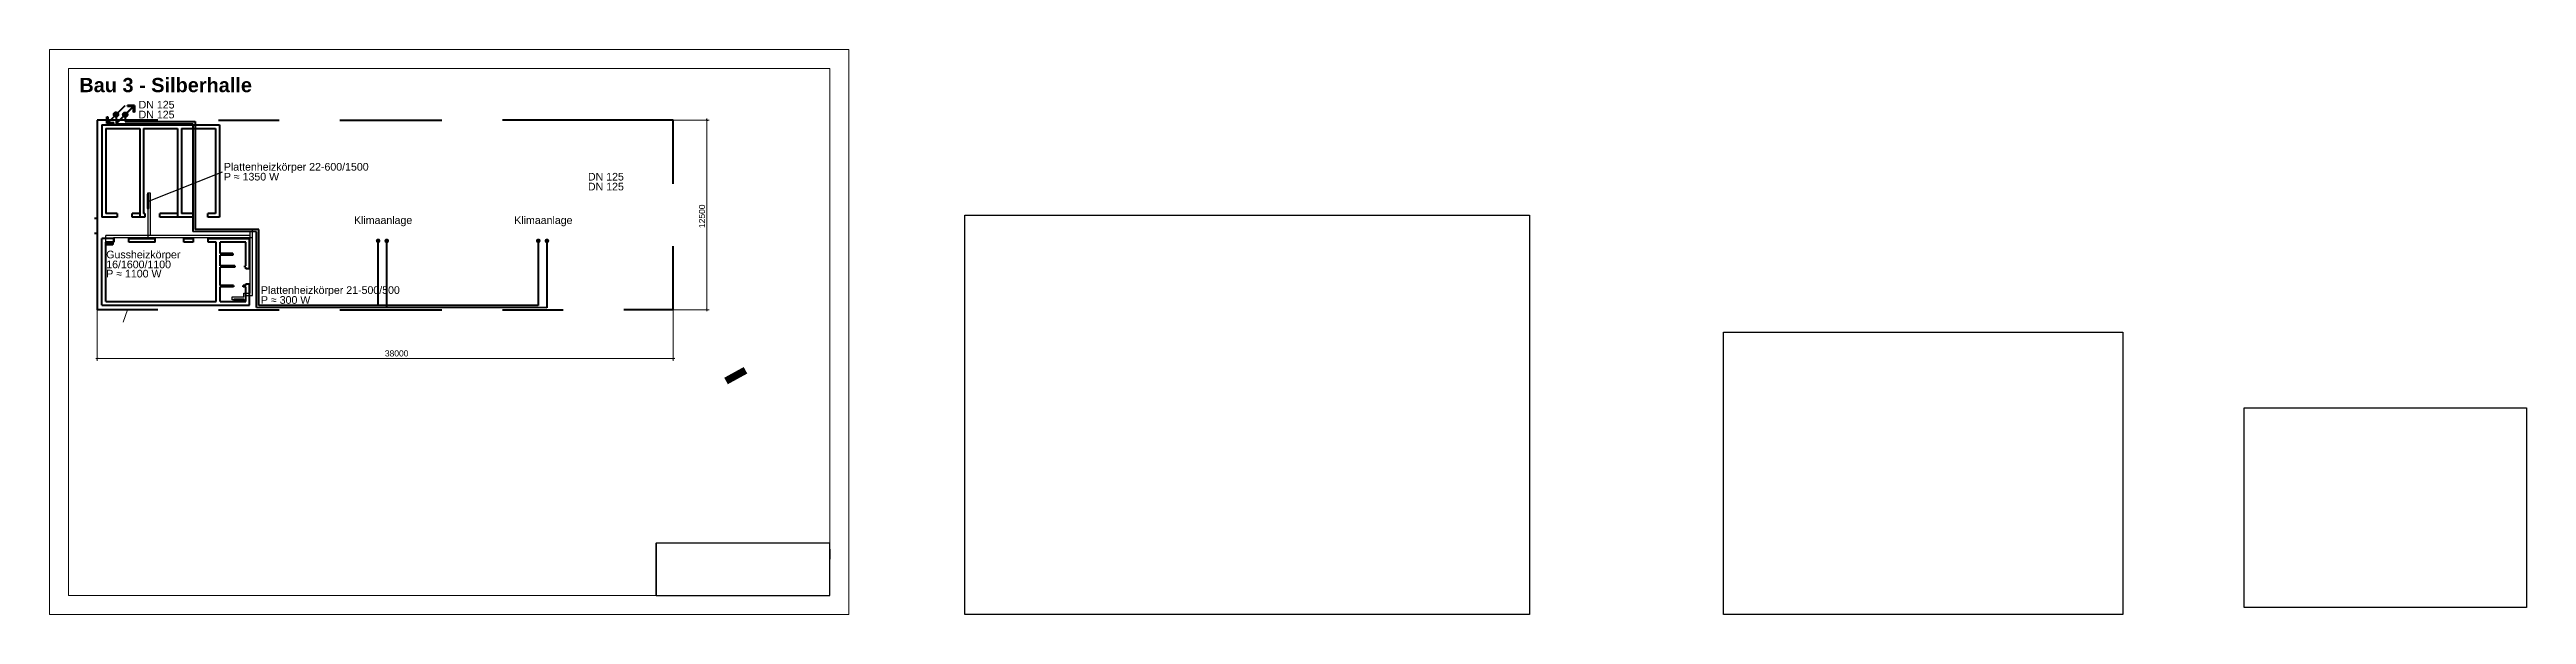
# Paper-space layout 'Silberhalle' of a CAD drawing. Header units: millimetres. Extents: x 962 to 3568, y -16 to 578.
# The model-space entities are those that its viewports show. They can reach past a viewport. Long polylines and large blocks are cut down to what shows.
import ezdxf

# ---------------------------------------------------------------- set-up
doc = ezdxf.new("R2010")
doc.units = ezdxf.units.MM
doc.header["$LTSCALE"] = 100
doc.header["$MEASUREMENT"] = 0
doc.linetypes.add('ACISOTGL', pattern=[3, 2, -1])
doc.layers.get('0').update_dxf_attribs({"lineweight": 13, "plot": 0})
doc.layers.get('Defpoints').update_dxf_attribs({"lineweight": 13})
for name, color, linetype, lineweight in [('A0_Grundriß', 7, 'Continuous', 40), ('AM_BOR', 7, 'Continuous', 30), ('Ausschnitte', 250, 'Continuous', 20), ('Box', 7, 'Continuous', 13), ('Heiz Wasser +50 -Heizkörper Rücklauff', 241, 'Continuous', 30), ('Heiz Wasser +60 -Heizkörper Vorlauf', 6, 'Continuous', 30), ('Heiz Wasser +70 Klima R (luftung)', 242, 'Continuous', 40), ('Heiz Wasser +70 Prozess R', 242, 'Continuous', 40), ('Heiz Wasser +90 Prozess V', 41, 'Continuous', 40), ('HEIZUNG VORLAUF', 1, 'Continuous', 60), ('Legend', 7, 'Continuous', 30)]:
    doc.layers.add(name, color=color, linetype=linetype, lineweight=lineweight)
doc.layers.add('Rahmen', color=7, linetype='Continuous', lineweight=30, plot=False)
doc.styles.add('ARIAL', font='arial.ttf')
doc.dimstyles.new('CT Mondelez', dxfattribs={"dimtxt": 400, "dimasz": 120, "dimexe": 150, "dimexo": 0, "dimgap": 0, "dimtad": 1, "dimdec": 0, "dimtxsty": 'ARIAL', "dimblk": 'ARCHTICK', "dimcen": 250, "dimdle": 100, "dimclrd": 7, "dimclre": 7, "dimclrt": 7, "dimadec": 1, "dimazin": 3, "dimtfac": 1, "dimtdec": 0, "dimtmove": 2, "dimatfit": 3, "dimldrblk": 'ARCHTICK', "dimfxl": 10000, "dimfxlon": 1, "dimtolj": 2, "dimlwd": 15, "dimlwe": 9})

# ---------------------------------------------------------------- blocks, each defined once
blk = doc.blocks.new('_ArchTick')
at = {"color": 0, "linetype": 'ByBlock', "const_width": 0.15}
blk.add_lwpolyline([(-0.5, -0.5), (0.5, 0.5)], dxfattribs=at)
blk = doc.blocks.new('*D150')
at = {"layer": 'A0_Grundriß', "color": 7, "linetype": 'ACISOTGL', "lineweight": 9, "transparency": 16777216}
for p, q in [((-1398430, -2069418), (-1401804, -2069418)), ((-1398430, -2107418), (-1401804, -2107418))]:
    blk.add_line(p, q, dxfattribs=at)
at = {"layer": 'A0_Grundriß', "color": 7, "linetype": 'Continuous', "lineweight": 15, "transparency": 16777216}
blk.add_line((-1401654, -2069318), (-1401654, -2107518), dxfattribs=at)
at = {"layer": 'Defpoints', "color": 0, "transparency": 16777216}
for p in [(-1398430, -2069418), (-1401654, -2107418), (-1398430, -2107418)]:
    blk.add_point(p, dxfattribs=at)
at = {"layer": 'A0_Grundriß', "color": 7, "lineweight": 15, "transparency": 16777216, "xscale": 120, "yscale": 120, "zscale": 120}
for p, rotation in [((-1401654, -2069418), 90), ((-1401654, -2107418), 270)]:
    blk.add_blockref('_ArchTick', p, dxfattribs=dict(at, rotation=rotation))
at = {"layer": 'A0_Grundriß', "color": 7, "transparency": 16777216, "insert": (-1401312, -2089166), "char_height": 400, "attachment_point": 5, "rotation": 270, "style": 'ARIAL'}
blk.add_mtext('\\A2;38000', dxfattribs=at)
blk = doc.blocks.new('*D151')
at = {"layer": 'A0_Grundriß', "color": 7, "linetype": 'ACISOTGL', "lineweight": 9, "transparency": 16777216}
for p, q in [((-1398430, -2107418), (-1398430, -2109792)), ((-1385930, -2107418), (-1385930, -2109792))]:
    blk.add_line(p, q, dxfattribs=at)
at = {"layer": 'A0_Grundriß', "color": 7, "linetype": 'Continuous', "lineweight": 15, "transparency": 16777216}
blk.add_line((-1385830, -2109642), (-1398530, -2109642), dxfattribs=at)
at = {"layer": 'Defpoints', "color": 0, "transparency": 16777216}
for p in [(-1398430, -2107418), (-1385930, -2107418), (-1398430, -2109642)]:
    blk.add_point(p, dxfattribs=at)
at = {"layer": 'A0_Grundriß', "color": 7, "lineweight": 15, "transparency": 16777216, "xscale": 120, "yscale": 120, "zscale": 120, "rotation": 180}
blk.add_blockref('_ArchTick', (-1398430, -2109642), dxfattribs=at)
at = {"layer": 'A0_Grundriß', "color": 7, "lineweight": 15, "transparency": 16777216, "xscale": 120, "yscale": 120, "zscale": 120}
blk.add_blockref('_ArchTick', (-1385930, -2109642), dxfattribs=at)
at = {"layer": 'A0_Grundriß', "color": 7, "transparency": 16777216, "insert": (-1392268, -2109315), "char_height": 400, "attachment_point": 5, "style": 'ARIAL'}
blk.add_mtext('\\A2;12500', dxfattribs=at)

msp = doc.modelspace()

# ---------------------------------------------------------------- hatches: boundary and pattern name
at = {"layer": 'Heiz Wasser +60 -Heizkörper Vorlauf'}
h = msp.add_hatch(color=256, dxfattribs=at)
h.dxf.hatch_style = 1
h.paths.add_polyline_path([(-1394157.5, -2070435.1), (-1394047.5, -2070435.1), (-1394047.5, -2070029.4), (-1394157.5, -2070029.4)])
h = msp.add_hatch(color=256, dxfattribs=at)
h.dxf.hatch_style = 1
h.paths.add_polyline_path([(-1391746.3, -2072700), (-1391746.3, -2072810), (-1390821.3, -2072810), (-1390821.3, -2072700)])
h = msp.add_hatch(color=256, dxfattribs=at)
h.dxf.hatch_style = 1
h.paths.add_polyline_path([(-1397728.3, -2078414.9), (-1397838.3, -2078414.9), (-1397838.3, -2079089.9), (-1397728.3, -2079089.9)])
at = {"layer": 'Heiz Wasser +70 Prozess R'}
h = msp.add_hatch(color=256, dxfattribs=at)
h.dxf.hatch_style = 1
h.paths.add_polyline_path([(-1385449.6, -2070752.8, -0.02358334), (-1385459.6, -2070762.8), (-1384964.6, -2071257.9), (-1384954.6, -2071247.9)])
h.paths.add_polyline_path([(-1386111.6, -2070100.8), (-1385711.6, -2070100.8), (-1385711.6, -2070050.8), (-1386161.6, -2070050.8), (-1386161.6, -2070500.8), (-1386111.6, -2070500.8)])
h.paths.add_polyline_path([(-1386111.6, -2070110.8), (-1385671.5, -2070550.9, -0.02358334), (-1385661.5, -2070540.9), (-1386101.6, -2070100.8), (-1386111.6, -2070100.8)])
h = msp.add_hatch(color=256, dxfattribs=at)
h.dxf.hatch_style = 1
h.paths.add_polyline_path([(-1385560.6, -2070501.8, 0.19891237), (-1385666.7, -2070545.7), (-1385454.5, -2070757.9, 0.66817864)])
h.paths.add_polyline_path([(-1385666.7, -2070545.7, 0.66817864), (-1385560.6, -2070801.8, 0.19891237), (-1385454.5, -2070757.9)])
h = msp.add_hatch(color=256, dxfattribs=at)
h.dxf.hatch_style = 1
h.paths.add_polyline_path([(-1393891.8, -2088360.3, 0.19891237), (-1393997.8, -2088404.2), (-1393785.7, -2088616.4, 0.66817864)])
h.paths.add_polyline_path([(-1393997.8, -2088404.2, 0.66817864), (-1393891.8, -2088660.3, 0.19891237), (-1393785.7, -2088616.4)])
h = msp.add_hatch(color=256, dxfattribs=at)
h.dxf.hatch_style = 1
h.paths.add_polyline_path([(-1393891.8, -2098931.2, 0.19891237), (-1393997.8, -2098975.2), (-1393785.7, -2099187.3, 0.66817864)])
h.paths.add_polyline_path([(-1393997.8, -2098975.2, 0.66817864), (-1393891.8, -2099231.2, 0.19891237), (-1393785.7, -2099187.3)])
at = {"layer": 'Heiz Wasser +90 Prozess V'}
h = msp.add_hatch(color=256, dxfattribs=at)
h.dxf.hatch_style = 1
h.paths.add_polyline_path([(-1385676.2, -2071158.1, -0.02358334), (-1385666.2, -2071148.1), (-1386161.3, -2070653), (-1386171.3, -2070663)])
h.paths.add_polyline_path([(-1385014.2, -2071810.1), (-1385414.2, -2071810.1), (-1385414.2, -2071860.1), (-1384964.2, -2071860.1), (-1384964.2, -2071410.1), (-1385014.2, -2071410.1)])
h.paths.add_polyline_path([(-1385014.2, -2071800.1), (-1385454.3, -2071360, -0.02358334), (-1385464.3, -2071370), (-1385024.2, -2071810.1), (-1385014.2, -2071810.1)])
h = msp.add_hatch(color=256, dxfattribs=at)
h.dxf.hatch_style = 1
h.paths.add_polyline_path([(-1385565.2, -2071409, 0.19891237), (-1385459.1, -2071365.1), (-1385671.3, -2071153, 0.66817864)])
h.paths.add_polyline_path([(-1385459.1, -2071365.1, 0.66817864), (-1385565.2, -2071109, 0.19891237), (-1385671.3, -2071153)])
h = msp.add_hatch(color=256, dxfattribs=at)
h.dxf.hatch_style = 1
h.paths.add_polyline_path([(-1393886.4, -2087792, 0.19891237), (-1393992.5, -2087835.9), (-1393780.3, -2088048.1, 0.66817864)])
h.paths.add_polyline_path([(-1393992.5, -2087835.9, 0.66817864), (-1393886.4, -2088092, 0.19891237), (-1393780.3, -2088048.1)])
h = msp.add_hatch(color=256, dxfattribs=at)
h.dxf.hatch_style = 1
h.paths.add_polyline_path([(-1393886.4, -2098362.9, 0.19891237), (-1393992.5, -2098406.8), (-1393780.3, -2098619, 0.66817864)])
h.paths.add_polyline_path([(-1393992.5, -2098406.8, 0.66817864), (-1393886.4, -2098662.9, 0.19891237), (-1393780.3, -2098619)])
at = {"layer": 'HEIZUNG VORLAUF'}
h = msp.add_hatch(color=256, dxfattribs=at)
h.dxf.hatch_style = 1
h.paths.add_polyline_path([(-1402914.5, -2110780.5), (-1403342.1, -2111015.4), (-1402637, -2112299.1), (-1402209.4, -2112064.2)])
h.paths.add_polyline_path([(-1403088.1, -2111302.4), (-1402722.3, -2111970.6), (-1402466.4, -2111830.5), (-1402832.2, -2111162.3)], flags=24)

# ---------------------------------------------------------------- linework, layer by layer
at = {"layer": 'A0_Grundriß'}
for p, q in [((-1385929.7, -2069418), (-1398429.7, -2069418)), ((-1398429.7, -2073418), (-1398429.7, -2069418)), ((-1398129.7, -2069718), (-1393729.7, -2069718)), ((-1398129.7, -2069718), (-1398129.7, -2079468)), ((-1397879.7, -2069968), (-1393979.7, -2069968)), ((-1397879.7, -2069968), (-1397879.7, -2077268)), ((-1393979.7, -2070501.6), (-1393979.7, -2069968)), ((-1393729.7, -2070501.6), (-1393979.7, -2070501.6)), ((-1393729.7, -2070501.6), (-1393729.7, -2069718)), ((-1393393.1, -2069335.8), (-1393393.1, -2069238.1)), ((-1392393.1, -2069238.1), (-1392393.1, -2069335.8)), ((-1386229.7, -2069718), (-1392329.7, -2069718)), ((-1392329.7, -2070718), (-1392329.7, -2069718)), ((-1386479.7, -2069968), (-1392079.7, -2069968)), ((-1392079.7, -2070718), (-1392079.7, -2069968)), ((-1386479.7, -2069968), (-1386479.7, -2072218)), ((-1386229.7, -2069718), (-1386229.7, -2077468)), ((-1385929.7, -2073418), (-1385929.7, -2069418)), ((-1393979.7, -2071501.6), (-1393729.7, -2071501.6)), ((-1393979.7, -2073243.1), (-1393979.7, -2071501.6)), ((-1393729.7, -2071501.6), (-1393729.7, -2073243.1)), ((-1392079.7, -2070718), (-1392329.7, -2070718)), ((-1392329.7, -2071718), (-1392079.7, -2071718)), ((-1392329.7, -2072543), (-1392329.7, -2071718)), ((-1392079.7, -2072218), (-1392079.7, -2071718)), ((-1393979.7, -2073243.1), (-1393729.7, -2073243.1)), ((-1392079.7, -2072218), (-1392329.7, -2072218)), ((-1392079.7, -2072543), (-1392329.7, -2072543)), ((-1392329.7, -2075718), (-1392329.7, -2073543)), ((-1392329.7, -2073543), (-1392079.7, -2073543)), ((-1386479.7, -2072218), (-1392079.7, -2072218)), ((-1386479.7, -2072468), (-1392079.7, -2072468)), ((-1392079.7, -2072543), (-1392079.7, -2072468)), ((-1392079.7, -2074718), (-1392079.7, -2073543)), ((-1386479.7, -2072468), (-1386479.7, -2074718)), ((-1393979.7, -2075734.8), (-1393979.7, -2075118.1)), ((-1393979.7, -2075118.1), (-1393729.7, -2075118.1)), ((-1393729.7, -2075118.1), (-1393729.7, -2075734.8)), ((-1392079.7, -2074718), (-1392329.7, -2074718)), ((-1386479.7, -2074718), (-1392079.7, -2074718)), ((-1386479.7, -2074968), (-1392079.7, -2074968)), ((-1392079.7, -2075718), (-1392079.7, -2074968)), ((-1386479.7, -2074968), (-1386479.7, -2077218)), ((-1393729.7, -2075734.8), (-1393979.7, -2075734.8)), ((-1393979.7, -2076734.8), (-1393729.7, -2076734.8)), ((-1393979.7, -2077268), (-1393979.7, -2076734.8)), ((-1393729.7, -2076734.8), (-1393729.7, -2079468)), ((-1392079.7, -2075718), (-1392329.7, -2075718)), ((-1392329.7, -2077468), (-1392329.7, -2076718)), ((-1392329.7, -2076718), (-1392079.7, -2076718)), ((-1392079.7, -2077218), (-1392079.7, -2076718)), ((-1398429.7, -2077418), (-1398429.7, -2081418)), ((-1397879.7, -2077268), (-1393979.7, -2077268)), ((-1397879.7, -2077518), (-1396929.7, -2077518)), ((-1397879.7, -2077518), (-1397879.7, -2079218)), ((-1396929.7, -2078400.2), (-1396929.7, -2077518)), ((-1396829.7, -2078400.2), (-1396929.7, -2078400.2)), ((-1396829.7, -2078400.2), (-1396829.7, -2077518)), ((-1396829.7, -2077518), (-1395629.7, -2077518)), ((-1395629.7, -2078500.2), (-1395629.7, -2077518)), ((-1395529.7, -2078500.2), (-1395629.7, -2078500.2)), ((-1395529.7, -2077518), (-1394829.7, -2077518)), ((-1395529.7, -2078500.2), (-1395529.7, -2077518)), ((-1394829.7, -2078368), (-1394829.7, -2077518)), ((-1394729.7, -2078368), (-1394829.7, -2078368)), ((-1394729.7, -2078368), (-1394729.7, -2077518)), ((-1394729.7, -2077518), (-1393979.7, -2077518)), ((-1393979.7, -2079218), (-1393979.7, -2077518)), ((-1386229.7, -2077468), (-1392329.7, -2077468)), ((-1386479.7, -2077218), (-1392079.7, -2077218)), ((-1385929.7, -2077418), (-1385929.7, -2081418)), ((-1398129.7, -2079468), (-1396731.9, -2079468)), ((-1397879.7, -2079218), (-1396929.7, -2079218)), ((-1396929.7, -2079040.2), (-1396829.7, -2079040.2)), ((-1396929.7, -2079218), (-1396929.7, -2079040.2)), ((-1396829.7, -2079218), (-1396829.7, -2079040.2)), ((-1396829.7, -2079218), (-1396731.9, -2079218)), ((-1396731.9, -2079218), (-1396731.9, -2079468)), ((-1395731.9, -2079468), (-1395731.9, -2079218)), ((-1395731.9, -2079218), (-1395629.7, -2079218)), ((-1395731.9, -2079468), (-1393729.7, -2079468)), ((-1395629.7, -2079140.2), (-1395529.7, -2079140.2)), ((-1395629.7, -2079140.2), (-1395629.7, -2079218)), ((-1395529.7, -2079218), (-1395529.7, -2079140.2)), ((-1395529.7, -2079218), (-1393979.7, -2079218)), ((-1398429.7, -2085418), (-1398429.7, -2092147.2)), ((-1385929.7, -2085418), (-1385929.7, -2092147.2)), ((-1398429.7, -2096147.2), (-1398429.7, -2100147.2)), ((-1385929.7, -2107418), (-1385929.7, -2096147.2)), ((-1398429.7, -2107418), (-1398429.7, -2104147.2)), ((-1398429.7, -2107418), (-1394229.7, -2107418)), ((-1390129.7, -2107418), (-1385929.7, -2107418))]:
    msp.add_line(p, q, dxfattribs=at)
at = {"layer": 'A0_Grundriß', "lineweight": 15}
msp.add_line((-1398429.7, -2071418), (-1399248.4, -2071112.6), dxfattribs=at)
at = {"layer": 'Heiz Wasser +50 -Heizkörper Rücklauff'}
for p, q in [((-1394102.5, -2070029.4), (-1394102.5, -2069979.4)), ((-1394102.5, -2069979.4), (-1393529.7, -2069979.4)), ((-1393529.7, -2079509.5), (-1393529.7, -2069979.4)), ((-1390721.3, -2072905), (-1393529.7, -2072905)), ((-1390821.3, -2072755), (-1390721.3, -2072755)), ((-1390721.3, -2072755), (-1390721.3, -2072905)), ((-1397783.3, -2078414.9), (-1397783.3, -2078314.9)), ((-1397783.3, -2078314.9), (-1397581.4, -2078314.9)), ((-1397581.4, -2078314.9), (-1397581.4, -2079089.9)), ((-1397581.4, -2079089.9), (-1397333.3, -2079089.9)), ((-1397333.3, -2079089.9), (-1397333.3, -2079509.5)), ((-1397333.3, -2079509.5), (-1393292.4, -2079509.5))]:
    msp.add_line(p, q, dxfattribs=at)
at = {"layer": 'Heiz Wasser +60 -Heizkörper Vorlauf'}
for p, q in [((-1394102.5, -2070435.1), (-1394102.5, -2070485.1)), ((-1394102.5, -2070485.1), (-1393679.7, -2070485.1)), ((-1393679.7, -2079659.5), (-1393679.7, -2070485.1)), ((-1391746.3, -2072755), (-1393679.7, -2072755)), ((-1391283.8, -2072755), (-1389333.2, -2077686.1)), ((-1397783.3, -2079089.9), (-1397783.3, -2079189.9)), ((-1397783.3, -2079189.9), (-1397483.3, -2079189.9)), ((-1397483.3, -2079189.9), (-1397483.3, -2079659.5)), ((-1397483.3, -2079659.5), (-1393142.9, -2079659.5))]:
    msp.add_line(p, q, dxfattribs=at)
for points in [[(-1394157.5, -2070029.4), (-1394157.5, -2070435.1), (-1394047.5, -2070435.1), (-1394047.5, -2070029.4)], [(-1390821.3, -2072700), (-1391746.3, -2072700), (-1391746.3, -2072810), (-1390821.3, -2072810)], [(-1397728.3, -2079089.9), (-1397728.3, -2078414.9), (-1397838.3, -2078414.9), (-1397838.3, -2079089.9)]]:
    msp.add_lwpolyline(points, close=True, dxfattribs=at)
at = {"layer": 'Heiz Wasser +70 Klima R (luftung)'}
msp.add_line((-1398285.6, -2079922.7), (-1393292.4, -2079922.7), dxfattribs=at)
at = {"layer": 'Heiz Wasser +70 Prozess R'}
for p, q in [((-1386161.6, -2070050.8), (-1386161.6, -2070500.8)), ((-1386161.6, -2070050.8), (-1385711.6, -2070050.8)), ((-1386111.6, -2070500.8), (-1386161.6, -2070500.8)), ((-1386111.6, -2070500.8), (-1386111.6, -2070100.8)), ((-1385711.6, -2070100.8), (-1386111.6, -2070100.8)), ((-1386111.6, -2070110.8), (-1384964.6, -2071257.9)), ((-1386101.6, -2070100.8), (-1384954.6, -2071247.9)), ((-1385711.6, -2070050.8), (-1385711.6, -2070100.8)), ((-1385710.6, -2070651.8), (-1386165.2, -2070651.8)), ((-1386165.2, -2070651.8), (-1386165.2, -2075716.7)), ((-1393292.9, -2079922.7), (-1393281.2, -2075716.7)), ((-1386165.2, -2075716.7), (-1393281.2, -2075716.7)), ((-1398296.4, -2099071.9), (-1398285.6, -2079922.7)), ((-1393889.9, -2088503.4), (-1398290.4, -2088500.9)), ((-1393889.9, -2099074.3), (-1398296.4, -2099071.9))]:
    msp.add_line(p, q, dxfattribs=at)
msp.add_circle((-1385560.6, -2070651.8), 150, dxfattribs=at)
at = {"layer": 'Heiz Wasser +90 Prozess V'}
for p, q in [((-1385024.2, -2071810.1), (-1386171.3, -2070663)), ((-1385014.2, -2071800.1), (-1386161.3, -2070653)), ((-1385715.2, -2071259), (-1386015.2, -2071259)), ((-1386015.2, -2071259), (-1386015.2, -2075866.7)), ((-1385414.2, -2071860.1), (-1385414.2, -2071810.1)), ((-1385414.2, -2071810.1), (-1385014.2, -2071810.1)), ((-1384964.2, -2071860.1), (-1385414.2, -2071860.1)), ((-1385014.2, -2071410.1), (-1385014.2, -2071810.1)), ((-1385014.2, -2071410.1), (-1384964.2, -2071410.1)), ((-1384964.2, -2071860.1), (-1384964.2, -2071410.1)), ((-1386015.2, -2075866.7), (-1393142.9, -2075866.7)), ((-1393142.9, -2080072.7), (-1393142.9, -2075866.7)), ((-1398146.8, -2080072.7), (-1393142.9, -2080072.7)), ((-1398146.8, -2098506), (-1398146.8, -2080072.7)), ((-1393884.5, -2087935.1), (-1398146.8, -2087935.1)), ((-1393884.5, -2098506), (-1398146.8, -2098506))]:
    msp.add_line(p, q, dxfattribs=at)
msp.add_circle((-1385565.2, -2071259), 150, dxfattribs=at)

# ---------------------------------------------------------------- texts
at = {"layer": 'Heiz Wasser +60 -Heizkörper Vorlauf', "char_height": 500, "attachment_point": 1, "rotation": 270, "style": 'ARIAL'}
for s, insert in [('\\A1;P ≈ 1100 W', (-1395799.2, -2070006.3)), ('\\A1;16/1600/1100', (-1395192.1, -2070006.3)), ('\\A1;Gussheizkörper', (-1394540.8, -2070006.3)), ('\\A1;P ≈ 1350 W', (-1389407.3, -2077766.2)), ('\\A1;Plattenheizkörper 22-600/1500', (-1388756.1, -2077766.2)), ('\\A1;P ≈ 300 W', (-1397536.1, -2080213.8)), ('\\A1;Plattenheizkörper 21-500/500', (-1396884.9, -2080213.8))]:
    msp.add_mtext_dynamic_manual_height_columns(s, width=15824.901, gutter_width=598.2, heights=[0], dxfattribs=dict(at, insert=insert))
at = {"layer": 'Heiz Wasser +70 Prozess R', "char_height": 500, "attachment_point": 1, "rotation": 270, "style": 'ARIAL'}
for insert in [(-1385310.3, -2072142.7), (-1390060.9, -2101788.7)]:
    msp.add_mtext_dynamic_manual_height_columns('\\A1;DN 125', width=15824.901, gutter_width=598.2, heights=[0], dxfattribs=dict(at, insert=insert))
at = {"layer": 'Heiz Wasser +90 Prozess V', "char_height": 500, "attachment_point": 1, "rotation": 270, "style": 'ARIAL'}
for s, insert in [('\\A1;DN 125', (-1384659.1, -2072142.7)), ('\\A1;Klimaanlage', (-1392275.4, -2086352.2)), ('\\A1;Klimaanlage', (-1392275.4, -2096923.2)), ('\\A1;DN 125', (-1389409.7, -2101788.7))]:
    msp.add_mtext_dynamic_manual_height_columns(s, width=15824.901, gutter_width=598.2, heights=[0], dxfattribs=dict(at, insert=insert))

# ---------------------------------------------------------------- dimensions: what is measured, and where the dimension line sits
at = {"layer": 'A0_Grundriß'}
dim = msp.add_linear_dim(base=(-1401653.9, -2107418), p1=(-1398429.7, -2069418), p2=(-1398429.7, -2107418), angle=270, dimstyle='CT Mondelez', dxfattribs=at)
dim.commit()
dim.dimension.update_dxf_attribs({"geometry": '*D150', "text_midpoint": (-1401311.7, -2089165.7), "dimtype": 160})
dim = msp.add_linear_dim(base=(-1398429.7, -2109642.4), p1=(-1385929.7, -2107418), p2=(-1398429.7, -2107418), dimstyle='CT Mondelez', dxfattribs=at)
dim.commit()
dim.dimension.update_dxf_attribs({"geometry": '*D151', "text_midpoint": (-1392268, -2109314.6), "dimtype": 160})

psp = doc.layouts.new('Silberhalle')

# ---------------------------------------------------------------- linework, layer by layer
at = {"layer": 'AM_BOR'}
psp.add_line((1782.7, 52.3), (1782.7, 41.7), dxfattribs=at)
psp.add_lwpolyline([(1599.9, 3.7), (1782.7, 3.7), (1782.7, 58.7), (1599.9, 58.7)], close=True, dxfattribs=at)
at = {"layer": 'Ausschnitte'}
for points in [[(981.7, 557.7), (1782.7, 557.7), (1782.7, 3.7), (981.7, 3.7)], [(1782.7, 557.7), (981.7, 557.7), (981.7, 3.7), (1599.7, 3.7), (1599.7, 58.7), (1782.7, 58.7), (1782.7, 557.7)]]:
    psp.add_lwpolyline(points, close=True, dxfattribs=at)
at = {"layer": 'Box'}
psp.add_lwpolyline([(961.7, 577.7), (1802.7, 577.7), (1802.7, -16.3), (961.7, -16.3)], close=True, dxfattribs=at)
at = {"layer": 'Rahmen'}
for points in [[(1924.9, 403.7), (2518.9, 403.7), (2518.9, -16.3), (1924.9, -16.3)], [(2723.1, 280.7), (3143.1, 280.7), (3143.1, -16.3), (2723.1, -16.3)], [(3271, 201.1), (3568, 201.1), (3568, -8.9), (3271, -8.9)]]:
    psp.add_lwpolyline(points, close=True, dxfattribs=at)

# ---------------------------------------------------------------- texts
at = {"layer": 'Legend', "insert": (993, 547.9), "char_height": 15, "attachment_point": 1, "style": 'ARIAL'}
psp.add_mtext_dynamic_manual_height_columns('\\A1;{\\fArial|b1|i0|c238|p34;Bau 3 - Silberhalle}', width=397.217, gutter_width=598.2, heights=[44.5], dxfattribs=at)

# ---------------------------------------------------------------- viewports
at = {"layer": 'Ausschnitte', "view_target_point": (-1360261.2, -1950053.9), "view_twist_angle": 90}
vp = psp.add_viewport(center=(1382.2, 280.7), size=(801, 554), view_center_point=(142578.9, -39637.9), view_height=34736.869, dxfattribs=at)
vp.dxf.flags = 0x10000  # cut along an outline
vp.dxf.clipping_boundary_handle = psp.add_lwpolyline([(1782.7, 557.7), (981.7, 557.7), (981.7, 3.7), (1599.7, 3.7), (1599.7, 58.7), (1782.7, 58.7), (1782.7, 557.7)], format="xyb", close=True, dxfattribs={"invisible": 1}).dxf.handle

doc.saveas('drawing.dxf')
